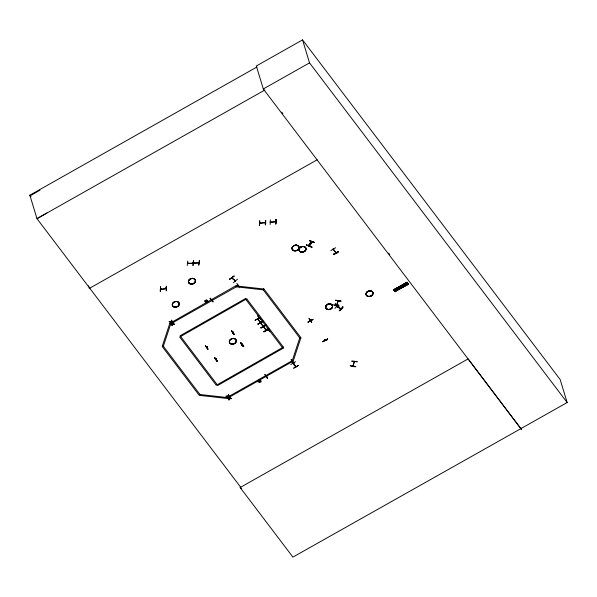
<?xml version="1.0" encoding="UTF-8"?>
<svg xmlns="http://www.w3.org/2000/svg" width="597" height="597" viewBox="0 0 597 597"><rect width="100%" height="100%" fill="white"/><g stroke="black" fill="none" stroke-linecap="round" stroke-linejoin="round"><path stroke-width="0.9" d="M306.388 245.113C317.888 249.113 309.388 247.031 306.477 244.725M311.186 246.904L311.298 246.486M259.598 220.935L259.374 225.494L259.837 220.748M265.187 222.278C265.904 223.174 264.374 223.009 264.799 222.308M265.284 224.815L265.493 220.286M265.807 220.42L265.605 224.957M270.359 219.853L270.15 224.532M275.71 221.39L275.904 221.942L275.426 221.756M276.03 219.569L275.821 224.106L275.971 219.383M276.015 219.397L275.762 223.912M352.745 365.67L352.872 366.103L354.394 361.588M353.223 365.722L353.111 365.334M354.581 361.707L354.476 361.275M187.995 262.941L188.13 263.523L188.137 263.083M193.421 260.755L192.935 265.426M193.607 260.725L193.085 265.441M193.958 263.255L193.876 262.762M198.316 262.68L198.913 263.076M199.204 260.508L199.57 260.688L198.734 265.247L199.331 260.673M336.775 305.007L336.671 304.619M352.887 366.058L352.924 365.319M350.23 365.849C360.864 366.692 353.946 367.476 350.208 365.625M310.037 243.733L310.47 243.986M212.957 301.873L210.234 298.052M205.42 345.469L207.95 349.417L205.249 345.745L208.166 349.073M217.315 361.14L217.099 361.483L214.599 357.506M214.592 357.513L217.323 361.304M308.992 318.582L311.776 322.41L309 318.582M333.798 305.037C344.32 306.246 337.38 306.798 333.775 304.806M207.383 346.969L206.913 347.514L206.793 346.954M215.868 359.118L216.607 359.275L216.36 358.842L216.614 359.297L216.114 359.551M237.218 285.262L237.904 285.381L237.599 284.881M232.554 332.85L233.561 332.514L232.502 332.88L233.539 332.484L233.42 332.089M233.539 332.484L233.263 332.014M241.628 344.521C241.143 345.447 243.382 344.365 242.412 344.081M259.076 317.492L258.725 318.261L259.173 317.619M268.329 329.895L267.889 329.954M266.232 375.976C265.934 376.849 267.434 376.103 266.56 375.767M266.717 375.841L266.799 376.289M336.029 305.589C336.686 306.403 336.141 306.239 336.409 304.634M336.641 305.895L336.312 304.948L336.551 305.746M336.663 306.619L337.268 306.709L337.111 306.283M231.957 277.456C231.502 278.769 233.994 279.478 235.375 280.821M231.823 277.911L231.681 277.545M300.821 337.947L293.314 360.767L292.261 360.648L226.942 397.52L199.973 394.505L163.362 346.245L162.309 346.126L169.824 323.313M199.883 394.221L199.017 395.042L162.414 346.782L163.362 346.245L170.876 323.432M226.853 397.236L226.644 398.4L199.674 395.386L199.973 394.505M169.914 323.596L170.958 323.716L236.285 286.844L236.494 285.672M300.91 338.238L299.858 338.118L263.255 289.851L263.464 288.687M226.942 397.52L227.472 398.229L292.799 361.349L292.261 360.648L299.769 337.835M353.073 366.08L354.305 361.678M160.541 286.903L160.302 291.47L160.541 286.732M335.671 300.261L341.021 301.06L335.686 300.261M336.484 304.597L336.626 305.403L338.066 300.985M336.596 305.41L338.245 300.589M306.5 244.927L311.35 246.68M257.546 319.067L258.023 319.373L257.747 318.97M260.464 322.984L260.785 323.343L260.553 322.507M260.926 323.208L260.725 322.858L263.381 326.402M262.941 326.216L263.411 326.44M263.359 326.805L263.687 327.163L263.292 326.022M265.852 330.066L266.292 330.283L266.187 329.842M266.269 330.245L263.553 326.663M333.096 249.121L333.663 249.658L333.193 249.352M333.633 249.568L333.559 249.218M335.73 252.232L335.902 252.979L335.999 252.434M336.089 252.815L333.417 249.292M293.552 363.163C292.694 363.498 296.269 368.297 295.828 366.416M293.082 362.961L293.642 363.543M310.395 320.999L310.716 321.38L310.776 320.843M324.992 339.566L325.283 340.26L325.178 339.82M231.837 277.426L232.054 278.195L232.196 277.68M354.469 362.021L354.29 361.252M338.059 300.56L338.186 301.418L337.842 300.955M169.16 321.567L170.981 321.619L171.749 320.104M170.093 322.798L170.354 323.261L171.13 321.731M170.936 323.917L172.764 323.962L173.526 322.455M171.869 325.149L172.137 325.611L172.914 324.081M226.017 396.042L227.845 396.095L228.606 394.587M226.957 397.274L227.218 397.744L227.994 396.214M227.8 398.393L229.629 398.445L230.39 396.93M228.733 399.624L229.002 400.094L229.778 398.565M351.79 361.23L357.207 361.819M170.152 322.992L170.764 321.738M171.929 325.335L172.548 324.089M227.009 397.468L227.629 396.214M228.793 399.818L229.412 398.565M171.19 321.925L172.929 321.783L171.346 321.611L171.958 320.38M172.973 324.275L174.712 324.134L173.13 323.962L173.734 322.731M228.054 396.401L229.793 396.266L228.211 396.087L228.815 394.863M229.838 398.751L231.576 398.609L229.994 398.438L230.599 397.206M338.215 301.336L337.969 300.649M270.314 222.233L275.829 221.427M311.343 241.382L308.597 245.494M308.612 245.636L311.544 241.449M309.164 245.688L312.074 241.501M309.455 245.949L312.388 241.77L309.276 245.882M314.268 242.486L309.462 240.703L314.231 242.285M263.389 326.865L263.016 325.761L263.852 327.066L263.635 326.723M340.932 301.239L335.544 300.306M187.592 263.344L188.212 263.322M192.562 263.15L192.577 262.762M193.413 263.113L194.032 263.09M198.383 262.919L198.405 262.531M198.771 262.747L198.928 263.098L198.794 262.516M211.607 300L212.159 299.895M237.397 285.254L237.382 285.627L237.83 284.985M258.561 317.895L258.949 317.514M242.569 344.156L242.71 344.581L241.74 344.872M267.755 329.768L267.874 330.328L268.322 329.686M338.283 304.425L334.887 308.403M340.708 308.574L340.962 308.97L341.014 308.485M339.2 310.641C339.171 311.298 344.156 307.559 342.782 306.754M275.844 221.942L270.366 222.39L270.21 221.897M234.278 334.529L231.591 330.85M243.427 346.596L240.531 343.059L243.233 346.738M267.575 378.282L264.852 374.476M193.435 262.732L193.532 263.09M309.492 240.621L314.298 242.404M237.875 285.373L237.733 284.859M207.368 347.282L207.211 346.775M216.024 359.401L216.465 359.178M310.686 319.902L311.015 320.373L310.425 320.499M292.023 361.812L292.47 361.372M234.024 276.113L229.621 279.411M234.069 276.172L229.464 279.299L233.987 275.971M235.293 280.471C235.166 280.62 235.128 281.471 234.972 280.254M233.323 282.762L237.516 279.157M268.351 330.111L268.225 329.559M310.94 320.44L310.843 319.985M292.008 361.789L292.575 361.737L292.373 361.245M30.051 195.868L39.932 190.219M46.857 213.01L36.977 218.659L240.71 487.271L240.181 487.577L241.733 488.533M302.545 39.887L256.329 65.976L263.307 88.96L520.927 428.624L567.15 402.527L560.165 379.55L302.545 39.887L309.53 62.872L567.15 402.527M264.934 89.975L36.977 218.659L29.85 195.197L256.994 66.968M263.307 88.96L309.53 62.872M89.184 288.5L317.134 159.817M207.913 301.366L206.734 299.791L204.51 300.955L205.786 302.649L207.898 301.336L205.786 302.649M170.958 323.716L170.429 323.014L235.666 285.851M330.79 250.628L335.656 247.725M283.023 348.29L217.786 385.453L180.115 335.783L245.345 298.619M283.441 347.051L216.301 385.289L179.697 337.021L246.837 298.784M235.748 286.135L236.285 286.844L263.255 289.851L264.12 289.03M335.663 252.606L335.73 252.18M333.514 254.113C333.32 254.628 339.581 252.606 338.409 251.352M255.15 320.335L260.008 317.432L255.106 320.201M257.725 318.686L260.292 322.686L260.105 322.29M262.941 321.305L257.926 324.022L262.792 321.104M257.934 323.999L263.016 321.507M258.061 324.186L262.971 321.432M265.769 325.104L260.859 327.895L265.792 325.156M265.881 325.268L261.016 328.089L260.807 327.701M263.605 326.701L266.098 330.342L265.919 329.581M268.807 329.141L263.911 331.917L263.702 331.522M299.858 338.118L300.724 337.298M395.132 291.523L393.692 289.702L407.027 282.224L408.408 284.097L395.057 291.537L408.535 284.314M393.766 289.761L406.96 282.217L407.445 282.851L394.169 290.343L393.796 289.799M407.161 282.493L393.878 289.955L407.326 282.665M393.901 289.993L407.251 282.605M408.087 283.732L394.796 291.187L408.154 283.769M394.998 291.455L408.049 283.679M259.956 379.677C253.15 382.52 264.867 383.737 259.964 379.707M295.575 361.663L290.784 364.573M298.493 365.513L293.567 368.252L298.433 365.334M236.8 283.284L239.27 287.023M237.785 285.224L237.285 285.5M213.01 301.881L210.04 298.358L212.95 301.694M231.681 330.634L234.487 334.402M260.844 319.544L257.807 315.88L260.523 319.514M267.023 328.141L269.769 331.723M240.889 342.887L243.875 346.372L240.83 342.693M241.703 344.917L242.569 344.417M335.551 303.798L338.283 307.448L335.23 303.769M308.007 322.231L312.925 319.492M312.955 319.552L307.888 322.096L312.888 319.358M310.858 321.246L310.53 320.985M325.014 339.894L325.305 340.215M322.887 341.872C321.567 340.887 328.917 340.603 327.596 338.745M264.934 374.632L267.381 378.423M266.299 376.356L266.717 376.11M266.837 376.237L266.344 376.513L266.217 375.961M291.202 359.767L294.157 363.312L291.112 359.633M336.783 306.44L337.275 306.679M198.928 263.098L193.458 263.27M211.748 300.134L211.577 299.567M206.965 347.521L206.928 347.141M187.756 260.964L187.264 265.508M161.011 288.664L161.168 289.038M260.292 223.263L260.255 222.741M240.927 342.835L243.606 346.529M161.115 289.247L161.071 288.702M193.003 262.949L193.04 263.337L192.965 262.747M259.814 223.315L260.359 223.077M193.04 263.337L187.682 263.546L187.488 263.008M212.122 299.687L211.92 299.381M207.36 347.081L206.719 347.051M263.195 326.559L263.173 326.119M293.351 363.2L296.119 366.797L295.993 366.386M166.123 288.112L160.72 289.291L160.623 288.709M166.175 290.59L166.541 290.739L166.526 286.224M169.212 321.761L170.824 321.932M170.996 324.104L172.608 324.275M226.076 396.236L227.688 396.408M227.86 398.587L229.472 398.759M193.107 263.113L187.652 263.344L187.607 262.956M193.473 263.113L198.905 262.561M166.145 288.441L166.003 288.075M270.822 222.144L270.344 222.42L270.329 221.845M265.292 222.614L259.844 223.278L265.18 222.502M293.433 363.663L293.254 362.864M295.873 366.879L295.724 366.125M236.576 285.963L263.546 288.978M351.857 361.043L357.148 361.692M310.403 243.397L310.731 243.591M166.287 286.239L166.302 290.746M198.398 263.113L198.286 262.583M192.577 262.784L192.57 263.337L193.182 263.128M394.781 291.164L395.266 291.806M310.544 320.626L310.343 320.096L310.903 321.238M336.835 306.47L341.066 308.798L340.962 308.395M336.73 306.649L340.947 308.933L340.574 308.246M312.082 241.509L309.201 245.718M354.2 362.073L354.096 361.655M335.857 252.912L333.223 249.389M266.046 330.32L265.919 329.641M165.526 288.276L165.712 288.709L165.496 288.187M340.506 308.739L340.559 308.321M235.382 280.866L231.979 277.799L232.337 278.083M260.18 322.641L260.352 322.149M325.007 340.305L324.88 339.521M193.398 263.277L193.316 262.784M192.6 263.307L192.488 262.911M281.762 112.169L282.888 113.646M388.662 253.106L389.789 254.598M405.669 282.985L407.042 284.799M404.766 283.493L406.139 285.306M403.423 284.254L404.796 286.067M402.229 284.933L403.602 286.747M400.886 285.694L402.259 287.5M395.102 288.955L396.475 290.761M264.202 289.314L300.813 337.581M246.919 299.075L283.53 347.342M268.814 329.148L268.605 328.76M245.434 298.91L283.112 348.581M257.747 319.007L260.426 322.499M260.508 322.977L263.195 326.522L262.852 325.858M29.85 195.197L30.969 196.674M231.382 330.992L234.076 334.671M207.457 347.23L207.129 346.767M214.614 357.67L217.375 361.334M214.405 357.812L217.114 361.446M88.334 285.799L89.722 288.194M263.822 326.977L263.553 326.372M521.077 428.012L521.606 429.758L468.13 358.894L240.143 487.525L292.918 557.113L520.927 428.624M335.559 252.27L335.641 252.673M333.365 248.971L333.641 249.621M333.26 248.919L333.499 249.755L333.089 249.016M340.454 308.38L340.559 308.783M336.812 306.119L337.096 306.813M336.559 306.239L336.715 306.664M311.507 241.307L308.627 245.494M310.313 320.641L310.418 321.082M275.321 221.42L275.411 222.009L275.262 221.472M270.777 221.853L270.911 222.36L270.725 221.808M264.74 222.36L264.889 222.897M260.202 222.696L260.292 223.285M259.807 222.733L259.896 223.315L259.688 222.785M295.552 366.222L295.821 366.871M293.358 362.916L293.657 363.603M292.037 361.64L292.075 362.021L291.903 361.454M265.702 324.94L265.911 325.328M265.747 329.678L265.829 330.081M263.747 326.626L263.874 327.044M260.658 322.552L260.971 323.223M260.083 321.895L260.24 322.253L259.911 321.984M260.382 322.604L260.486 323.044M258.74 317.888L258.777 318.268L258.605 317.701M257.911 318.932L258.023 319.373M257.613 318.634L257.852 319.47L257.441 318.731M237.263 285.067L237.382 285.627M234.815 280.366L234.912 280.769M242.069 344.268L242.218 344.865L241.972 344.327M241.606 344.581L241.748 345.073M232.92 332.201L233.173 332.738M232.815 332.26L233.069 332.798M232.472 332.454L232.726 332.992M232.449 332.522L232.599 333.007M212.077 299.455L211.696 300.127L211.554 299.634M193.824 262.71L193.958 263.292L193.794 262.941M216.077 359.207L216.114 359.588L215.942 359.021M166.003 288.306C166.861 289.194 160.362 290.06 160.503 288.769M165.615 288.12L165.6 288.672M205.256 301.022L205.838 301.985L206.823 301.746L207.174 300.955L206.54 300.41L205.256 301.022M258.605 380.923L259.188 381.893L260.173 381.647L260.531 380.856L259.896 380.311L258.605 380.923M342.857 306.918L339.26 310.828L342.872 306.94M338.477 251.516L333.574 254.307L338.477 251.516M268.665 328.925L263.762 331.716L268.672 328.947M327.663 338.917L322.738 341.678L327.663 338.917M327.305 309.403A3.567 2.769 -16.9 0 0 332.596 306.418A3.567 2.769 -16.9 0 0 327.38 304.522A3.567 2.769 -16.9 0 0 327.305 309.403A3.567 2.769 -16.9 0 0 332.596 306.418A3.567 2.769 -16.9 0 0 327.38 304.53A3.567 2.769 -16.9 0 0 327.305 309.41A3.56 2.761 -16.9 0 0 332.589 306.418A3.56 2.761 -16.9 0 0 327.387 304.53A3.56 2.761 -16.9 0 0 327.305 309.403M327.268 309.239A3.545 2.746 -16.9 0 0 332.529 306.276A3.552 2.754 -16.9 0 0 327.343 304.38A3.552 2.754 -16.9 0 0 327.268 309.246A3.552 2.754 -16.9 0 0 332.536 306.268A3.545 2.746 -16.9 0 0 327.35 304.388A3.545 2.746 -16.9 0 0 327.268 309.239M293.761 250.665A3.567 2.769 -16.9 0 0 299.067 247.673A3.567 2.769 -16.9 0 0 293.843 245.777A3.567 2.769 -16.9 0 0 293.761 250.665A3.56 2.761 -16.9 0 0 299.052 247.68A3.56 2.761 -16.9 0 0 293.851 245.792A3.56 2.761 -16.9 0 0 293.769 250.658M293.731 250.501A3.545 2.746 -16.9 0 0 298.993 247.531A3.545 2.746 -16.9 0 0 293.814 245.651A3.545 2.746 -16.9 0 0 293.731 250.501M293.739 250.576A3.567 2.769 -16.9 0 0 299.037 247.583A3.567 2.769 -16.9 0 0 293.814 245.688A3.567 2.769 -16.9 0 0 293.739 250.576M300.754 252.016A3.567 2.769 -16.9 0 0 306.06 249.024A3.567 2.769 -16.9 0 0 300.836 247.128A3.567 2.769 -16.9 0 0 300.754 252.016A3.56 2.761 -16.9 0 0 306.045 249.024A3.56 2.761 -16.9 0 0 300.836 247.136A3.56 2.761 -16.9 0 0 300.761 252.001M300.724 251.852A3.545 2.746 -16.9 0 0 305.985 248.882A3.545 2.746 -16.9 0 0 300.806 247.001A3.545 2.746 -16.9 0 0 300.724 251.852M300.731 251.927A3.567 2.769 -16.9 0 0 306.03 248.934A3.567 2.769 -16.9 0 0 300.806 247.039A3.567 2.769 -16.9 0 0 300.731 251.927M367.745 296.336A3.567 2.769 -16.9 0 0 373.035 293.343A3.567 2.769 -16.9 0 0 367.819 291.455A3.567 2.769 -16.9 0 0 367.715 296.261A3.567 2.769 -16.9 0 0 373.021 293.261A3.567 2.769 -16.9 0 0 367.797 291.366A3.567 2.769 -16.9 0 0 367.745 296.336A3.56 2.761 -16.9 0 0 373.028 293.351A3.56 2.761 -16.9 0 0 367.827 291.463A3.56 2.761 -16.9 0 0 367.752 296.336M367.715 296.179A3.545 2.746 -16.9 0 0 372.976 293.209A3.545 2.746 -16.9 0 0 367.789 291.329A3.545 2.746 -16.9 0 0 367.715 296.179M190.189 283.903A3.567 2.769 -16.9 0 0 195.48 280.911A3.567 2.769 -16.9 0 0 190.264 279.015A3.567 2.769 -16.9 0 0 190.189 283.903A3.552 2.754 -16.9 0 0 195.473 280.918A3.552 2.754 -16.9 0 0 190.279 279.038A3.552 2.754 -16.9 0 0 190.197 283.896A3.567 2.769 -16.9 0 0 195.465 280.829A3.567 2.769 -16.9 0 0 190.242 278.933A3.552 2.754 -16.9 0 0 190.152 283.747A3.552 2.754 -16.9 0 0 195.428 280.769A3.552 2.754 -16.9 0 0 190.234 278.889A3.567 2.769 -16.9 0 0 190.159 283.821M173.996 306.985A3.567 2.769 -16.9 0 0 179.294 304A3.567 2.769 -16.9 0 0 174.078 302.104A3.567 2.769 -16.9 0 0 173.996 306.985A3.552 2.754 -16.9 0 0 179.279 304A3.552 2.754 -16.9 0 0 174.085 302.112A3.552 2.754 -16.9 0 0 174.003 306.977M173.966 306.836A3.552 2.754 -16.9 0 0 179.234 303.858A3.552 2.754 -16.9 0 0 174.04 301.978A3.552 2.754 -16.9 0 0 173.966 306.836M231.032 343.991A3.567 2.769 -16.9 0 0 236.33 340.999A3.567 2.769 -16.9 0 0 231.106 339.103A3.567 2.769 -16.9 0 0 231.032 343.991A3.56 2.761 -16.9 0 0 236.322 341.006A3.56 2.761 -16.9 0 0 231.114 339.118A3.56 2.761 -16.9 0 0 231.039 343.984M231.002 343.827A3.545 2.746 -16.9 0 0 236.263 340.857A3.545 2.746 -16.9 0 0 231.076 338.977A3.545 2.746 -16.9 0 0 231.002 343.827"/></g></svg>
